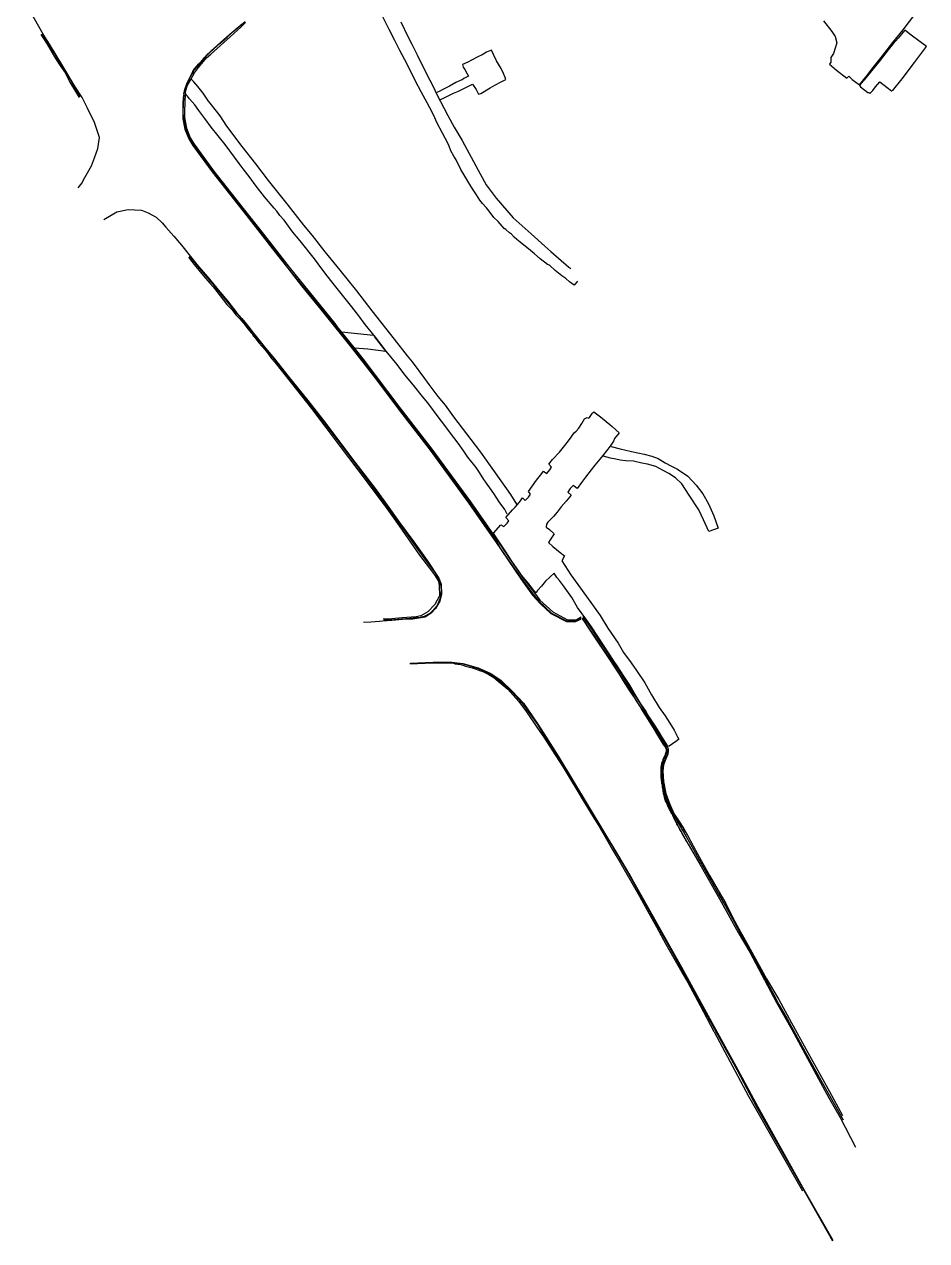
# Model space of a CAD drawing. Extents: x -183 to -41, y -93 to 123.
# Drawn here: x -142.9 to -46.3, y -92.6 to 37.6 of the extents above; entities that cross this region are included whole.
import ezdxf

# ---------------------------------------------------------------- set-up
doc = ezdxf.new("R2010")
doc.units = 0
doc.layers.get('0').update_dxf_attribs({"color": 254, "linetype": 'CONTINUOUS'})

msp = doc.modelspace()

# ---------------------------------------------------------------- linework, layer by layer
at = {"color": 254}
for points in [[(-137.1, 20.11, 2.76), (-136.65, 20.65, 2.67), (-136.51, 20.99, 2.64), (-135.67, 22.47, 2.49), (-135.35, 23.34, 2.43), (-134.98, 24.34, 2.26), (-134.81, 25.53, 2.17), (-135.35, 27.11, 2.04), (-136.1, 28.66, 1.97), (-136.68, 29.79, 1.88), (-137.42, 30.95, 1.79), (-138.74, 33.16, 1.61), (-140.17, 35.52, 1.42), (-140.84, 36.59, 1.34), (-142.85, 40.12, 1.08)], [(-57.34, 38.02, -0.33), (-56.45, 36.85, -0.27), (-56.1, 36.33, -0.21), (-55.92, 35.65, -0.11), (-56.26, 34.5, -0.08), (-56.56, 34.08, -0.02), (-56.56, 33.57, 0), (-56.69, 33.36, 0), (-55.96, 32.73, 0.06), (-54.83, 31.85, 0.03), (-54.62, 32.09, 0.07), (-54.28, 31.74, -0.01), (-53.48, 31.15, -0.03), (-52.7, 32.12, -0.06), (-52.03, 32.99, -0.12), (-51.03, 34.25, -0.2), (-49.91, 35.69, -0.25), (-48.8, 37.05, -0.31), (-48.72, 37.17, -0.31), (-46.53, 40.04, -0.36)], [(-125.75, 30.22, 1.8), (-125.68, 30.54, 1.78), (-125.5, 31.01, 1.74), (-125.15, 31.89, 1.61), (-125, 32.15, 1.63), (-124.8, 32.47, 1.67), (-124.7, 32.67, 1.67), (-124.34, 33.13, 1.57), (-124.04, 33.48, 1.51), (-123.33, 34.29, 1.35), (-123.14, 34.48, 1.31), (-123.01, 34.61, 1.3), (-121.9, 35.6, 1.12), (-121.16, 36.26, 0.98), (-120.5, 36.85, 0.85), (-119.22, 37.94, 0.62)], [(-125.66, 30.26, 1.8), (-125.43, 31.03, 1.74), (-125, 31.81, 1.63), (-124.66, 32.44, 1.67), (-124.21, 32.99, 1.59), (-123.36, 34.04, 1.39), (-122.9, 34.45, 1.3), (-121.52, 35.69, 1.09), (-120.84, 36.29, 0.96), (-120.03, 37.01, 0.8), (-119.71, 37.28, 0.74), (-119.18, 37.81, 0.65)], [(-83.65, 10.13, 0.02), (-83.83, 9.92, 0.01), (-84.01, 9.72, 0.02), (-84.51, 10.08, 0.02), (-84.92, 10.42, 0.03), (-85.32, 10.72, 0.04), (-86.05, 11.29, 0.03), (-86.65, 11.84, 0.02), (-86.86, 11.93, -0.01), (-87.66, 12.54, -0.02), (-88.27, 13.08, -0.05), (-88.69, 13.42, -0.05), (-89.78, 14.31, -0.05), (-90.16, 14.61, -0.07), (-90.45, 14.86, -0.07), (-90.74, 15.17, -0.09), (-90.95, 15.32, -0.09), (-91.33, 15.65, -0.09), (-91.52, 15.79, -0.1), (-92.14, 16.53, -0.1), (-92.61, 16.96, -0.1), (-93.1, 17.62, -0.09), (-93.39, 17.97, -0.06), (-93.81, 18.44, -0.05), (-94.11, 18.79, -0.05), (-94.45, 19.36, -0.03), (-94.89, 20.01, -0.03), (-95.19, 20.48, -0.01), (-96.14, 22.09, 0.05), (-96.64, 23.12, 0.08), (-96.91, 23.52, 0.09), (-97.2, 24.09, 0.11), (-97.4, 24.58, 0.11), (-97.55, 24.9, 0.13), (-98.12, 25.99, 0.14), (-98.7, 27.13, 0.12), (-98.93, 27.62, 0.11), (-99.26, 28.3, 0.09), (-99.73, 29.23, 0.09), (-100.4, 30.4, 0.06), (-100.99, 31.56, 0.01), (-101.88, 33.35, -0.04), (-102.67, 34.84, -0.12), (-103.21, 35.9, -0.19), (-103.8, 37.07, -0.25), (-104.65, 38.72, -0.36)], [(-102.58, 37.88, -0.26), (-101.8, 36.32, -0.17), (-101.38, 35.51, -0.13), (-100.81, 34.35, -0.07), (-99.78, 32.26, 0), (-99.13, 31.06, 0.03), (-98.73, 30.12, 0.05), (-98.31, 29.38, 0.07), (-97.54, 27.87, 0.09), (-96.84, 26.61, 0.11), (-96.01, 25.19, 0.07), (-94.28, 22.03, -0.01), (-93.42, 20.45, -0.06), (-92.36, 19.01, -0.1), (-90.55, 16.91, -0.11), (-88.6, 15.19, -0.07), (-87.15, 13.9, -0.07), (-86.51, 13.32, -0.03), (-84.59, 11.62, 0), (-84.37, 11.49, 0.01)], [(-141.08, 36.55, 1.42), (-140.86, 36.23, 1.55), (-140.41, 35.51, 1.6), (-139.61, 34.15, 1.69), (-139.12, 33.37, 1.75), (-138.45, 32.39, 1.86), (-137.97, 31.44, 1.92), (-137, 29.8, 2.03)], [(-136.85, 29.9, 2.04), (-137.65, 31.26, 1.95), (-138.34, 32.44, 1.83), (-139.44, 34.22, 1.68), (-139.64, 34.54, 1.66), (-140.25, 35.53, 1.6), (-140.68, 36.24, 1.54), (-140.84, 36.51, 1.46), (-140.91, 36.62, 1.42)], [(-125.78, 30.18, 1.79), (-125.67, 30.65, 1.74), (-125.45, 31.25, 1.69), (-125.29, 31.64, 1.64), (-125.14, 31.94, 1.6), (-124.91, 32.39, 1.55), (-124.77, 32.67, 1.51), (-124.58, 32.92, 1.44), (-124.17, 33.41, 1.37), (-123.73, 33.89, 1.28), (-123.62, 34.05, 1.25), (-123.26, 34.42, 1.16), (-123.05, 34.63, 1.14), (-122.86, 34.8, 1.12), (-122.19, 35.41, 0.98), (-120.88, 36.57, 0.74), (-119.54, 37.69, 0.51)], [(-49.96, 30.52, 0.03), (-48.92, 31.81, 0.02), (-47.59, 33.53, -0.1), (-46.3, 35.27, -0.27), (-47.94, 36.47, -0.27), (-48.64, 37.01, -0.29), (-49.35, 36.16, -0.27), (-49.9, 35.5, -0.2), (-50.26, 35.09, -0.16), (-50.67, 34.57, -0.14), (-51.39, 33.64, -0.09), (-52.02, 32.85, -0.05), (-52.79, 31.91, -0.02), (-53.47, 31.1, 0.01), (-53.46, 31.03, 0.02), (-53.38, 30.94, 0.03), (-52.59, 30.32, 0.06), (-52.5, 30.32, 0.04), (-52.38, 30.22, 0.04), (-52.06, 30.54, 0.03), (-51.77, 30.94, 0.02), (-51.3, 31.48, 0.01), (-50.97, 31.22, 0.03), (-50.39, 30.76, 0.02), (-50.02, 30.48, 0.03)], [(-98.31, 29.6, 0.07), (-97.92, 29.77, 0.05), (-96.94, 30.25, -0.03), (-96.39, 30.49, -0.08), (-95.52, 30.91, -0.15), (-94.89, 31.22, -0.19), (-94.52, 30.66, -0.21), (-94.24, 30.15, -0.21), (-93.99, 30.24, -0.2), (-93, 30.82, -0.21), (-92.74, 30.96, -0.21), (-91.98, 31.39, -0.22), (-91.33, 31.74, -0.23), (-91.41, 31.95, -0.23), (-91.59, 32.37, -0.21), (-91.84, 32.9, -0.23), (-92.12, 33.37, -0.24), (-92.32, 33.73, -0.23), (-92.66, 34.39, -0.24), (-92.87, 34.85, -0.29), (-93.38, 34.65, -0.26), (-93.85, 34.36, -0.22), (-94.34, 34.16, -0.2), (-94.99, 33.78, -0.19), (-95.38, 33.57, -0.22), (-95.96, 33.33, -0.21), (-95.9, 33.06, -0.18), (-95.71, 32.78, -0.19), (-95.48, 32.34, -0.2), (-95.34, 32.08, -0.19), (-95.81, 31.82, -0.16), (-96, 31.7, -0.14), (-96.23, 31.61, -0.13), (-96.69, 31.39, -0.1), (-97.34, 31.02, -0.05), (-98.13, 30.62, -0.01), (-98.45, 30.45, 0.01), (-98.65, 30.35, 0.03), (-98.72, 30.33, 0.04)], [(-90.15, -13.75, 4.21), (-90.81, -12.7, 4.2), (-92.45, -10.38, 4.08), (-94.12, -8.04, 4.04), (-96.88, -4.39, 3.91), (-97.8, -3.15, 3.86), (-98.57, -2.2, 3.82), (-99.52, -0.91, 3.78), (-99.99, -0.28, 3.73), (-101.33, 1.51, 3.67), (-101.86, 2.13, 3.61), (-103.26, 3.92, 3.5), (-105.63, 6.97, 3.39), (-107.26, 9.09, 3.29), (-109.07, 11.32, 3.18), (-110.67, 13.29, 3.09), (-112.03, 15.03, 3), (-112.96, 16.13, 2.95), (-114.74, 18.4, 2.83), (-116.74, 20.92, 2.7), (-118.07, 22.71, 2.54), (-119.54, 24.55, 2.35), (-121.19, 26.74, 2.12), (-121.91, 27.85, 2.01), (-122.96, 29.2, 1.87), (-123.13, 29.4, 1.85), (-123.71, 30.25, 1.77), (-124.3, 30.96, 1.69), (-124.73, 31.49, 1.66), (-124.9, 31.66, 1.65), (-124.99, 31.73, 1.64)], [(-125.83, 30.11, 1.81), (-125.91, 29.21, 1.92), (-125.91, 28.1, 2.05), (-125.9, 27.52, 2.11), (-125.67, 26.39, 2.13), (-125.25, 25.36, 2.15), (-124.82, 24.67, 2.18), (-122.75, 21.84, 2.32), (-119.05, 17.12, 2.57), (-117.41, 15.04, 2.68), (-116.28, 13.58, 2.74), (-114.67, 11.52, 2.83), (-113.18, 9.63, 2.93), (-110.8, 6.7, 3.09), (-107.77, 2.93, 3.31), (-105.39, -0.13, 3.41), (-102.81, -3.55, 3.59), (-99.44, -7.94, 3.77), (-95.33, -13.59, 3.98), (-93.11, -16.78, 4.12), (-92.45, -17.74, 4.16), (-89.73, -21.73, 4.28), (-88.47, -23.47, 4.36), (-87.63, -24.4, 4.41), (-86.5, -25.42, 4.45), (-84.83, -26.27, 4.48), (-83.97, -26.3, 4.47), (-83.3, -26.04, 4.49)], [(-125.83, 30.11, 1.81), (-125.91, 29.21, 1.92), (-125.91, 28.1, 2.05), (-125.9, 27.52, 2.11), (-125.67, 26.39, 2.13), (-125.25, 25.36, 2.15), (-124.82, 24.67, 2.18), (-122.75, 21.84, 2.32), (-119.05, 17.12, 2.57), (-117.41, 15.04, 2.68), (-116.28, 13.58, 2.74), (-114.67, 11.52, 2.83), (-113.18, 9.63, 2.93), (-110.8, 6.7, 3.09), (-107.77, 2.93, 3.31), (-105.39, -0.13, 3.41), (-102.81, -3.55, 3.59), (-99.44, -7.94, 3.77), (-95.33, -13.59, 3.98), (-93.11, -16.78, 4.12), (-92.45, -17.74, 4.16), (-89.73, -21.73, 4.28), (-88.47, -23.47, 4.36), (-87.63, -24.4, 4.41), (-86.5, -25.42, 4.45), (-84.84, -26.29, 4.46), (-83.94, -26.33, 4.45), (-83.3, -26.04, 4.49)], [(-125.78, 30.1, 1.82), (-125.86, 29.22, 2.08), (-125.88, 28.12, 2.19), (-125.83, 27.49, 2.23), (-125.6, 26.39, 2.3), (-125.2, 25.38, 2.34), (-124.79, 24.7, 2.38), (-122.71, 21.86, 2.51), (-119.01, 17.15, 2.76), (-117.38, 15.06, 2.88), (-116.24, 13.63, 2.93), (-114.64, 11.54, 3.02), (-109.74, 5.54, 3.3), (-109.47, 5.15, 3.17), (-107.54, 2.75, 3.36), (-106.64, 1.67, 3.48), (-102.75, -3.44, 3.76), (-99.35, -7.93, 3.97), (-95.24, -13.56, 4.18), (-92.51, -17.37, 4.23), (-91.89, -18.5, 4.21), (-89.72, -21.63, 4.3), (-88.42, -23.37, 4.34), (-87.81, -24.13, 4.48), (-86.43, -25.39, 4.58), (-84.82, -26.22, 4.6), (-83.89, -26.25, 4.61), (-83.28, -25.97, 4.62)], [(-125.65, 30.15, 1.83), (-125.69, 29.35, 2.09), (-125.72, 28.24, 2.17), (-125.73, 27.64, 2.22), (-125.49, 26.51, 2.28), (-125.1, 25.48, 2.36), (-124.67, 24.79, 2.39), (-122.6, 21.96, 2.53), (-118.89, 17.25, 2.78), (-117.26, 15.16, 2.89), (-116.12, 13.72, 2.94), (-114.52, 11.64, 3.04), (-109.63, 5.62, 3.33), (-109.43, 5.29, 3.26), (-107.45, 2.85, 3.31), (-106.62, 1.82, 3.44), (-102.67, -3.41, 3.78), (-99.23, -7.84, 3.98), (-95.12, -13.47, 4.19), (-92.4, -17.36, 4.3), (-91.62, -18.56, 4.25), (-89.63, -21.46, 4.31), (-88.27, -23.21, 4.39), (-87.68, -24.01, 4.5), (-86.31, -25.27, 4.6), (-84.73, -26.12, 4.61), (-83.79, -26.1, 4.62), (-83.26, -25.78, 4.6)], [(-91.17, -14.8, 4.26), (-91.44, -14.3, 4.23), (-92.03, -13.48, 4.22), (-92.61, -12.6, 4.19), (-93.04, -12, 4.17), (-93.31, -11.59, 4.16), (-93.48, -11.39, 4.15), (-93.7, -11.1, 4.14), (-94.15, -10.36, 4.12), (-94.49, -9.8, 4.1), (-95.38, -8.71, 4.05), (-95.81, -8.07, 4.03), (-96.42, -7.21, 4.01), (-97.36, -5.99, 3.89), (-98.07, -5.04, 3.85), (-98.34, -4.68, 3.91), (-99.67, -2.87, 3.84), (-100.23, -2.2, 3.81), (-101.22, -1, 3.78), (-102.14, 0.1, 3.67), (-102.97, 1.23, 3.58), (-104.13, 2.64, 3.49), (-105.29, 4.13, 3.44), (-106.38, 5.51, 3.4), (-107.07, 6.42, 3.38), (-107.82, 7.38, 3.35), (-109.68, 9.72, 3.26), (-110.69, 11.04, 3.17), (-111.4, 11.98, 3.12), (-111.82, 12.52, 3.09), (-113.33, 14.47, 3), (-114.13, 15.37, 2.96), (-114.57, 16.04, 2.93), (-115.06, 16.67, 2.9), (-115.53, 17.18, 2.83), (-115.85, 17.62, 2.84), (-116.11, 17.96, 2.78), (-117.16, 19.18, 2.74), (-118.14, 20.45, 2.65), (-118.7, 21.19, 2.63), (-119.42, 22.16, 2.53), (-119.86, 22.72, 2.48), (-121.38, 24.76, 2.27), (-122.86, 26.62, 2.08), (-123.54, 27.56, 1.97), (-124.18, 28.42, 1.88), (-124.62, 29, 1.84), (-125.17, 29.65, 1.8), (-125.38, 29.94, 1.8), (-125.53, 30.09, 1.79), (-125.61, 30.25, 1.79)], [(-134.36, 16.74, 2.91), (-132.97, 17.55, 2.76), (-131.75, 17.8, 2.64), (-130.32, 17.75, 2.53), (-129.59, 17.44, 2.53), (-128.73, 17, 2.53), (-128.12, 16.38, 2.56), (-127.71, 15.92, 2.58), (-126.86, 14.96, 2.6), (-126.04, 13.98, 2.63), (-125.21, 12.94, 2.74), (-124.38, 11.92, 2.73), (-123.7, 11.13, 2.81), (-123.21, 10.56, 2.8), (-121.93, 9.01, 2.85), (-121.13, 8.03, 2.9), (-120.14, 6.79, 2.95), (-119.57, 6.14, 2.97), (-118.78, 5.16, 3.02), (-118.37, 4.62, 3.03), (-118.03, 4.23, 3.04), (-117.06, 2.97, 3.1), (-116.07, 1.81, 3.16), (-114.64, 0.01, 3.26), (-112.53, -2.63, 3.36), (-110.83, -4.77, 3.47), (-107.48, -9.24, 3.66), (-105.19, -12.2, 3.77), (-104.03, -13.83, 3.85), (-102.69, -15.71, 3.9), (-101.19, -17.77, 3.99), (-99.75, -19.77, 4.04), (-98.49, -21.65, 4.15), (-98.26, -22.28, 4.2), (-98.2, -23.35, 4.33), (-98.4, -24.13, 4.42), (-98.84, -24.91, 4.53), (-99.33, -25.4, 4.68), (-99.97, -25.82, 4.87), (-101.27, -26.04, 5.04), (-102.38, -26.09, 5.17), (-103.54, -26.19, 5.32), (-104.52, -26.27, 5.41), (-104.85, -26.28, 5.44), (-105.76, -26.36, 5.52), (-106.55, -26.4, 5.58)], [(-125.3, 12.72, 2.91), (-124.92, 12.23, 2.93), (-124.67, 11.93, 2.94), (-123.67, 10.71, 2.98), (-123, 9.93, 3.03), (-122.66, 9.52, 3.03), (-122.24, 9.03, 3.03), (-121.17, 7.65, 3.09), (-120.65, 7.11, 3.12), (-120.54, 6.97, 3.11), (-120.18, 6.48, 3.03), (-119.82, 6.13, 2.97), (-119.59, 5.86, 2.98), (-119.24, 5.43, 3), (-118.93, 5.05, 3.02), (-118.59, 4.59, 3.03), (-118.49, 4.5, 3.04), (-118.34, 4.26, 3.14), (-118.16, 4.06, 3.22), (-117.77, 3.53, 3.27), (-117.13, 2.81, 3.3), (-116.74, 2.31, 3.34), (-116.41, 1.87, 3.36), (-116.06, 1.46, 3.38), (-114.28, -0.79, 3.48), (-112.13, -3.5, 3.6), (-109.04, -7.56, 3.81), (-106.29, -11.22, 3.97), (-104.08, -14.19, 4.06), (-102.75, -16.04, 4.12), (-100.56, -19.18, 4.22), (-99.5, -20.59, 4.27), (-98.96, -21.31, 4.3), (-98.55, -21.97, 4.35), (-98.45, -22.45, 4.38), (-98.44, -23.56, 4.53), (-98.91, -24.46, 4.61), (-99.67, -25.24, 4.81), (-100.41, -25.7, 5), (-100.91, -25.78, 5.08), (-102.43, -25.89, 5.31), (-103.52, -25.99, 5.45), (-104.46, -26.04, 5.44)], [(-125.19, 12.82, 2.9), (-124.31, 11.74, 2.94), (-122.7, 9.8, 3.01), (-120.9, 7.62, 3.11), (-120.34, 6.9, 3.13), (-120.12, 6.69, 3.07), (-119.86, 6.39, 3), (-119.25, 5.68, 2.99), (-118.39, 4.58, 3.05), (-118.19, 4.28, 3.17), (-118.01, 4.06, 3.24), (-116.85, 2.64, 3.31), (-115.55, 1.05, 3.39), (-113.62, -1.4, 3.49), (-111.83, -3.62, 3.58), (-110.07, -5.94, 3.7), (-108.71, -7.73, 3.8), (-106.96, -10.04, 3.9), (-105.61, -11.87, 3.97), (-103.15, -15.24, 4.1), (-100.03, -19.6, 4.23), (-98.86, -21.15, 4.28), (-98.42, -21.96, 4.33), (-98.3, -22.54, 4.38), (-98.25, -23.05, 4.45), (-98.37, -23.81, 4.53), (-98.69, -24.57, 4.64), (-99.11, -25.09, 4.75), (-99.47, -25.43, 4.83), (-100.07, -25.77, 4.96), (-100.48, -25.85, 5.02), (-101.6, -25.98, 5.2), (-103.33, -26.11, 5.43), (-104.12, -26.16, 5.53), (-104.4, -26.16, 5.56)], [(-105.43, 4.21, 3.43), (-104.18, 2.61, 3.47), (-106.09, 2.85, 3.39), (-107.51, 2.98, 3.31), (-108.91, 4.72, 3.24), (-105.5, 4.35, 3.45)], [(-92.64, -16.84, 4.3), (-91.85, -15.93, 4.27), (-91.55, -16.13, 4.28), (-91.19, -15.75, 4.27), (-91.01, -15.53, 4.27), (-91.33, -15.15, 4.28), (-90.61, -14.35, 4.24), (-90.34, -14.04, 4.22), (-90.07, -13.77, 4.2), (-89.75, -13.37, 4.19), (-89.56, -13.06, 4.2), (-89.27, -13.35, 4.2), (-88.92, -12.98, 4.17), (-88.68, -12.65, 4.18), (-88.92, -12.36, 4.17), (-88.05, -11.15, 4.16), (-87.46, -10.45, 4.13), (-87.29, -10.21, 4.12), (-86.95, -10.46, 4.13), (-86.63, -10.05, 4.12), (-86.43, -9.79, 4.13), (-86.73, -9.44, 4.11), (-86.34, -8.94, 4.11), (-85.59, -8.15, 4.12), (-85.02, -7.47, 4.13), (-84.62, -6.96, 4.17), (-84.32, -6.57, 4.17), (-84.18, -6.34, 4.17), (-84.01, -6.1, 4.17), (-83.81, -5.92, 4.18), (-83.51, -5.58, 4.22), (-83.2, -5.11, 4.21), (-82.9, -4.59, 4.19), (-82.64, -4.47, 4.22), (-82.45, -4.52, 4.23), (-82.37, -4.44, 4.25), (-82.08, -4.04, 4.27), (-81.91, -3.85, 4.31), (-81.2, -4.39, 4.29), (-80.21, -5.2, 4.29), (-79.96, -5.41, 4.29), (-79.19, -6.11, 4.26), (-79.7, -6.69, 4.28), (-79.81, -7, 4.29), (-79.95, -7.2, 4.25), (-80.18, -7.53, 4.24), (-80.95, -8.54, 4.24), (-81.28, -8.9, 4.21), (-81.8, -9.55, 4.18), (-82.21, -10.04, 4.18), (-82.8, -10.83, 4.19), (-83.22, -11.4, 4.2), (-83.69, -12.04, 4.26), (-84.14, -11.73, 4.21), (-84.43, -12.05, 4.2), (-84.69, -12.46, 4.19), (-84.33, -12.77, 4.21), (-84.86, -13.42, 4.21), (-85.39, -14.03, 4.21), (-85.83, -14.59, 4.24), (-86.22, -15.07, 4.29), (-86.83, -15.66, 4.27), (-86.97, -15.89, 4.28), (-87.01, -16.18, 4.29), (-86.64, -16.45, 4.31), (-86.16, -16.9, 4.33), (-86.6, -17.55, 4.35), (-86.75, -17.82, 4.36), (-86.3, -18.27, 4.37), (-85.5, -18.91, 4.39), (-85.05, -19.26, 4.42), (-85.35, -19.79, 4.42), (-84.36, -21.29, 4.49), (-82.69, -23.6, 4.57), (-81.22, -25.65, 4.66), (-80.41, -27, 4.67), (-79.31, -28.6, 4.71), (-78.72, -29.61, 4.73), (-77.93, -30.73, 4.75), (-77.36, -31.54, 4.77), (-76.47, -32.86, 4.81), (-75.74, -34.15, 4.83), (-74.91, -35.48, 4.86), (-74.27, -36.38, 4.87), (-73.79, -37.19, 4.9), (-73.31, -37.93, 4.92), (-72.96, -38.62, 4.93), (-72.8, -38.87, 4.94), (-73.02, -39.07, 4.94), (-73.51, -39.38, 4.94), (-73.86, -39.63, 4.94), (-73.99, -39.68, 4.96), (-74.11, -39.45, 4.94), (-74.56, -38.73, 4.92), (-74.81, -38.31, 4.91), (-75.29, -37.58, 4.89), (-75.84, -36.71, 4.88), (-76.13, -36.27, 4.87), (-76.31, -35.91, 4.87), (-76.87, -35.1, 4.85), (-77.27, -34.47, 4.84), (-77.6, -33.93, 4.82), (-78.05, -33.11, 4.79), (-78.71, -32.16, 4.77), (-79.42, -31.04, 4.74), (-79.81, -30.46, 4.73), (-80.88, -28.83, 4.71), (-82.16, -26.88, 4.65), (-82.77, -26.01, 4.62), (-83.15, -25.46, 4.61), (-83.66, -24.79, 4.59), (-84.28, -23.72, 4.55), (-85.17, -22.46, 4.52), (-85.6, -21.9, 4.49), (-85.87, -21.59, 4.48), (-86.16, -21.13, 4.46), (-87.1, -21.96, 4.49), (-87.52, -22.5, 4.51), (-87.93, -22.99, 4.51), (-88.08, -23.21, 4.52), (-88.32, -22.97, 4.5), (-88.88, -22.25, 4.39), (-89.64, -21.33, 4.28), (-89.85, -21, 4.29), (-90.67, -19.82, 4.24), (-91.33, -18.84, 4.22), (-91.61, -18.4, 4.25), (-92.62, -16.91, 4.31)], [(-80.04, -7.55, 4.24), (-79.08, -7.81, 4.24), (-77.89, -8.08, 4.23), (-76.52, -8.39, 4.23), (-75.7, -8.58, 4.24), (-75.01, -8.86, 4.26), (-74.27, -9.3, 4.24), (-73.68, -9.63, 4.24), (-72.97, -9.99, 4.27), (-71.87, -10.72, 4.3), (-70.97, -11.71, 4.27), (-70.26, -12.62, 4.25), (-69.65, -13.7, 4.24), (-69.07, -14.98, 4.24), (-68.61, -16.31, 4.31), (-69.6, -16.65, 4.3), (-70.18, -15.4, 4.29), (-70.69, -14.33, 4.29), (-71.7, -12.77, 4.31), (-72.49, -11.55, 4.29), (-73.16, -10.93, 4.3), (-73.89, -10.45, 4.31), (-74.48, -10.12, 4.3), (-75.28, -9.71, 4.29), (-76.18, -9.46, 4.27), (-76.79, -9.34, 4.26), (-77.65, -9.13, 4.25), (-78.49, -9.09, 4.25), (-79.09, -9.01, 4.24), (-79.56, -8.91, 4.25), (-80.13, -8.81, 4.23), (-80.51, -8.71, 4.22), (-80.92, -8.61, 4.22)], [(-74.2, -39.84, 4.82), (-74.28, -39.71, 4.8), (-74.33, -39.62, 4.79), (-74.44, -39.45, 4.78), (-74.56, -39.27, 4.76), (-74.77, -38.91, 4.76), (-75.16, -38.28, 4.75), (-75.42, -37.85, 4.74), (-75.72, -37.38, 4.74), (-76.32, -36.41, 4.73), (-76.78, -35.71, 4.69), (-76.97, -35.38, 4.7), (-77.56, -34.44, 4.68), (-77.99, -33.81, 4.65), (-78.72, -32.63, 4.64), (-79.16, -31.94, 4.62), (-80.71, -29.6, 4.53), (-81.52, -28.41, 4.41), (-82.31, -27.22, 4.36), (-82.59, -26.79, 4.43), (-82.84, -26.41, 4.45), (-83.17, -25.94, 4.45)], [(-74.13, -39.92, 4.97), (-74.2, -39.75, 4.96), (-74.88, -38.68, 4.94), (-75.3, -37.99, 4.93), (-76.08, -36.75, 4.91), (-76.64, -35.84, 4.88), (-77.4, -34.66, 4.86), (-77.78, -34.04, 4.84), (-78.49, -32.92, 4.82), (-79.35, -31.6, 4.78), (-80, -30.62, 4.75), (-80.82, -29.4, 4.72), (-81.5, -28.36, 4.69), (-82.37, -27.06, 4.62), (-82.84, -26.35, 4.63), (-83.09, -25.98, 4.62)], [(-74.02, -39.73, 4.96), (-74.81, -38.49, 4.94), (-75.44, -37.49, 4.93), (-76.3, -36.1, 4.91), (-76.82, -35.26, 4.87), (-79.04, -31.79, 4.79), (-79.73, -30.72, 4.77), (-81.02, -28.75, 4.71), (-82.2, -26.99, 4.65), (-82.86, -26.02, 4.63), (-83.05, -25.74, 4.61)], [(-101.59, -30.79, 5.53), (-100.77, -30.78, 5.48), (-99.12, -30.73, 5.28), (-97.13, -30.7, 5.05), (-96.01, -30.8, 4.91), (-94.28, -31.33, 4.72), (-93.03, -31.9, 4.66), (-91.94, -32.69, 4.64), (-90.65, -33.84, 4.68), (-89.58, -35.02, 4.74), (-87.95, -37.32, 4.86), (-87.07, -38.73, 4.91), (-85.7, -40.88, 4.97), (-79.28, -51.46, 5.23), (-77.87, -53.87, 5.27), (-72.6, -63.36, 5.54), (-70.48, -67.23, 5.66), (-66.62, -74.25, 5.8), (-64.46, -78.3, 5.85), (-59.6, -86.91, 6.13), (-56.38, -92.57, 6.22)], [(-101.54, -30.75, 5.44), (-100.75, -30.72, 5.36), (-99.12, -30.64, 5.13), (-97.12, -30.65, 4.88), (-95.94, -30.78, 4.71), (-94.28, -31.25, 4.53), (-93.02, -31.84, 4.45), (-91.88, -32.58, 4.43), (-90.61, -33.77, 4.47), (-89.43, -35.02, 4.53), (-87.89, -37.29, 4.65), (-87.01, -38.68, 4.69), (-85.65, -40.8, 4.76), (-79.26, -51.4, 5.03), (-77.83, -53.82, 5.06), (-72.53, -63.3, 5.34), (-70.68, -66.67, 5.47), (-66.52, -74.29, 5.55), (-64.38, -78.24, 5.68), (-59.57, -86.85, 5.91), (-56.33, -92.52, 6.03)], [(-97.03, -30.73, 5.09), (-96.75, -30.81, 5.02), (-96.47, -30.86, 4.99), (-96.16, -30.9, 4.94), (-96.08, -30.93, 4.93), (-95.94, -30.97, 4.92), (-95.65, -31.06, 4.88), (-94.92, -31.24, 4.79), (-94.49, -31.38, 4.74), (-94.15, -31.53, 4.71), (-93.8, -31.66, 4.68), (-93.16, -31.95, 4.66), (-92.6, -32.29, 4.66), (-92.14, -32.67, 4.68), (-91.75, -33.01, 4.7), (-91.11, -33.54, 4.71), (-90.54, -34.18, 4.73), (-89.92, -34.85, 4.76), (-89.12, -35.95, 4.8), (-87.94, -37.71, 4.86), (-87.27, -38.66, 4.88), (-86.37, -40.08, 4.94), (-85.2, -41.9, 4.98), (-84.65, -42.79, 5.01), (-83.52, -44.66, 5.07), (-83.16, -45.29, 5.09), (-81.86, -47.38, 5.15), (-81.38, -48.18, 5.17), (-80.42, -49.85, 5.22), (-79.96, -50.65, 5.24), (-79.08, -52.1, 5.27), (-78.52, -53.08, 5.29), (-77.01, -55.68, 5.36), (-76.19, -57.2, 5.41), (-75.19, -58.98, 5.43), (-74.22, -60.83, 5.51), (-72.49, -63.84, 5.57), (-71.86, -64.95, 5.6), (-70.52, -67.41, 5.64), (-69.08, -70.19, 5.71), (-69.02, -70.21, 5.71), (-65.35, -77.1, 5.82), (-59.59, -87.22, 6.13)], [(-71.81, -50.12, 5.06), (-71.88, -49.98, 5.06), (-71.97, -49.84, 5.06), (-72.06, -49.68, 5.05), (-72.15, -49.52, 5.05), (-72.26, -49.35, 5.05), (-72.36, -49.17, 5.04), (-72.47, -48.98, 5.04), (-72.58, -48.78, 5.04), (-72.7, -48.57, 5.03), (-72.83, -48.34, 5.03), (-72.94, -48.14, 5.02), (-73.02, -47.98, 5.02), (-73.08, -47.86, 5.02), (-73.13, -47.76, 5.02), (-73.17, -47.68, 5.02), (-73.21, -47.59, 5.02), (-73.26, -47.5, 5.02), (-73.31, -47.39, 5.02), (-73.38, -47.24, 5.01), (-73.47, -47.05, 5.01), (-73.57, -46.85, 5.01), (-73.66, -46.68, 5), (-73.74, -46.53, 4.99), (-73.81, -46.4, 4.99), (-73.88, -46.27, 4.98), (-73.95, -46.14, 4.98), (-74.01, -46.01, 4.97), (-74.08, -45.85, 4.97), (-74.15, -45.68, 4.96), (-74.23, -45.47, 4.96), (-74.3, -45.26, 4.95), (-74.35, -45.09, 4.95), (-74.39, -44.95, 4.96), (-74.42, -44.82, 4.96), (-74.44, -44.71, 4.96), (-74.46, -44.6, 4.96), (-74.48, -44.48, 4.96), (-74.49, -44.35, 4.96), (-74.52, -44.21, 4.96), (-74.55, -44.03, 4.96), (-74.58, -43.85, 4.95), (-74.6, -43.71, 4.94), (-74.62, -43.6, 4.94), (-74.64, -43.5, 4.93), (-74.65, -43.41, 4.92), (-74.66, -43.33, 4.91), (-74.67, -43.24, 4.9), (-74.68, -43.14, 4.9), (-74.69, -43.02, 4.89), (-74.7, -42.88, 4.88), (-74.71, -42.73, 4.87), (-74.71, -42.6, 4.87), (-74.72, -42.49, 4.86), (-74.72, -42.4, 4.86), (-74.72, -42.32, 4.86), (-74.72, -42.24, 4.86), (-74.72, -42.15, 4.86), (-74.71, -42.06, 4.86), (-74.7, -41.96, 4.86), (-74.69, -41.84, 4.86), (-74.68, -41.72, 4.86), (-74.66, -41.63, 4.86), (-74.65, -41.55, 4.86), (-74.64, -41.49, 4.86), (-74.62, -41.43, 4.86), (-74.61, -41.38, 4.86), (-74.59, -41.33, 4.86), (-74.56, -41.28, 4.86), (-74.54, -41.21, 4.86), (-74.51, -41.12, 4.86), (-74.48, -41.04, 4.86), (-74.46, -40.97, 4.86), (-74.44, -40.92, 4.86), (-74.42, -40.88, 4.86), (-74.4, -40.84, 4.86), (-74.38, -40.8, 4.86), (-74.36, -40.76, 4.87), (-74.34, -40.72, 4.87), (-74.31, -40.66, 4.87), (-74.29, -40.59, 4.87), (-74.26, -40.52, 4.87), (-74.24, -40.45, 4.87), (-74.21, -40.4, 4.87), (-74.2, -40.35, 4.87), (-74.18, -40.3, 4.87), (-74.17, -40.25, 4.87), (-74.15, -40.21, 4.87), (-74.14, -40.17, 4.87), (-74.13, -40.12, 4.87), (-74.13, -40.07, 4.86), (-74.12, -40.03, 4.86), (-74.12, -39.99, 4.86), (-74.12, -39.96, 4.85), (-74.13, -39.94, 4.85), (-74.14, -39.93, 4.85), (-74.15, -39.92, 4.84), (-74.16, -39.91, 4.84), (-74.17, -39.91, 4.83), (-74.18, -39.9, 4.83), (-74.18, -39.89, 4.83)], [(-74.18, -39.89, 4.83), (-74.13, -40.07, 4.86), (-74.29, -40.59, 4.87), (-74.51, -41.12, 4.86), (-74.69, -41.84, 4.86), (-74.7, -42.88, 4.88), (-74.55, -44.03, 4.96), (-74.23, -45.47, 4.96), (-73.47, -47.05, 5.01), (-72.83, -48.34, 5.03), (-71.81, -50.12, 5.06), (-70.57, -52.27, 5.12), (-68.48, -55.96, 5.23), (-66.46, -59.58, 5.31), (-65.21, -61.7, 5.32), (-62.38, -67.09, 5.5), (-60.72, -69.98, 5.56), (-57.88, -75.26, 5.76), (-56.77, -77.29, 5.77), (-55.56, -79.39, 5.85), (-53.92, -82.56, 5.9)], [(-72.31, -48.79, 5.25), (-72.36, -48.7, 5.25), (-72.42, -48.6, 5.24), (-72.48, -48.5, 5.24), (-72.54, -48.39, 5.24), (-72.61, -48.28, 5.24), (-72.68, -48.16, 5.23), (-72.75, -48.03, 5.23), (-72.83, -47.9, 5.22), (-72.91, -47.76, 5.22), (-72.99, -47.62, 5.22), (-73.07, -47.5, 5.21), (-73.12, -47.42, 5.21), (-73.16, -47.36, 5.21), (-73.19, -47.33, 5.21), (-73.21, -47.3, 5.2), (-73.24, -47.26, 5.2), (-73.27, -47.21, 5.2), (-73.31, -47.13, 5.2), (-73.37, -47.02, 5.19), (-73.45, -46.85, 5.19), (-73.55, -46.66, 5.18), (-73.64, -46.49, 5.18), (-73.73, -46.32, 5.17), (-73.81, -46.15, 5.17), (-73.89, -45.98, 5.16), (-73.97, -45.82, 5.16), (-74.05, -45.64, 5.15), (-74.13, -45.46, 5.15), (-74.21, -45.26, 5.14), (-74.29, -45.04, 5.13), (-74.36, -44.84, 5.12), (-74.41, -44.69, 5.12), (-74.45, -44.56, 5.11), (-74.47, -44.46, 5.11), (-74.49, -44.38, 5.11), (-74.49, -44.3, 5.1), (-74.5, -44.22, 5.1), (-74.51, -44.12, 5.1), (-74.52, -44.01, 5.09), (-74.54, -43.86, 5.09), (-74.57, -43.72, 5.08), (-74.58, -43.59, 5.08), (-74.6, -43.48, 5.07), (-74.61, -43.39, 5.07), (-74.62, -43.31, 5.07), (-74.62, -43.23, 5.07), (-74.63, -43.16, 5.06), (-74.63, -43.08, 5.06), (-74.64, -42.99, 5.06), (-74.65, -42.89, 5.05), (-74.65, -42.8, 5.05), (-74.65, -42.73, 5.05), (-74.66, -42.68, 5.04), (-74.66, -42.65, 5.04), (-74.65, -42.63, 5.04), (-74.65, -42.6, 5.04), (-74.65, -42.58, 5.03), (-74.64, -42.54, 5.03), (-74.64, -42.49, 5.03), (-74.64, -42.42, 5.03), (-74.64, -42.34, 5.02), (-74.64, -42.27, 5.02), (-74.64, -42.21, 5.02), (-74.64, -42.16, 5.02), (-74.64, -42.1, 5.02), (-74.64, -42.05, 5.02), (-74.64, -41.99, 5.02), (-74.64, -41.92, 5.02), (-74.63, -41.85, 5.02), (-74.62, -41.76, 5.02), (-74.61, -41.67, 5.01), (-74.59, -41.59, 5.01), (-74.58, -41.53, 5.01), (-74.57, -41.47, 5.01), (-74.55, -41.42, 5.01), (-74.54, -41.37, 5.01), (-74.52, -41.32, 5), (-74.51, -41.27, 5), (-74.49, -41.21, 5), (-74.47, -41.14, 5), (-74.45, -41.08, 5), (-74.43, -41.03, 5), (-74.42, -40.99, 5), (-74.4, -40.97, 5), (-74.39, -40.94, 5), (-74.38, -40.92, 5), (-74.37, -40.9, 5), (-74.36, -40.87, 5), (-74.34, -40.84, 5), (-74.32, -40.79, 5), (-74.3, -40.74, 4.99), (-74.29, -40.7, 4.99), (-74.27, -40.67, 4.99), (-74.26, -40.64, 4.99), (-74.25, -40.61, 4.99), (-74.24, -40.58, 4.99), (-74.23, -40.55, 4.99), (-74.21, -40.52, 4.99), (-74.2, -40.48, 4.99), (-74.18, -40.44, 4.99), (-74.17, -40.39, 4.99), (-74.15, -40.35, 4.99), (-74.14, -40.32, 4.98), (-74.13, -40.29, 4.98), (-74.12, -40.26, 4.98), (-74.11, -40.24, 4.98), (-74.1, -40.21, 4.98), (-74.09, -40.18, 4.98), (-74.09, -40.15, 4.98), (-74.08, -40.12, 4.97), (-74.08, -40.09, 4.97), (-74.08, -40.06, 4.97), (-74.08, -40.03, 4.97), (-74.09, -40.01, 4.97), (-74.09, -40, 4.97), (-74.1, -39.98, 4.97), (-74.1, -39.97, 4.97), (-74.11, -39.96, 4.97), (-74.11, -39.95, 4.97), (-74.12, -39.94, 4.97)], [(-74.12, -39.94, 4.97), (-74.08, -40.12, 4.97), (-74.18, -40.44, 4.99), (-74.32, -40.79, 5), (-74.47, -41.14, 5), (-74.62, -41.76, 5.02), (-74.64, -42.42, 5.03), (-74.65, -42.89, 5.05), (-74.54, -43.86, 5.09), (-74.29, -45.04, 5.13), (-73.45, -46.85, 5.19), (-72.99, -47.62, 5.22), (-72.31, -48.79, 5.25), (-71.41, -50.38, 5.29), (-70.63, -51.79, 5.32), (-68.59, -55.41, 5.41), (-67.84, -56.76, 5.43), (-66.9, -58.44, 5.47), (-65.93, -60.25, 5.52), (-63.34, -65.02, 5.64), (-62.66, -66.27, 5.67), (-62.1, -67.3, 5.7), (-61.24, -68.82, 5.73), (-60.32, -70.47, 5.77), (-59.65, -71.71, 5.77), (-58.69, -73.46, 5.84), (-57.45, -75.71, 5.9), (-55.24, -79.63, 6.01)], [(-71.9, -49.16, 5.24), (-71.93, -49.11, 5.24), (-71.96, -49.05, 5.24), (-72, -48.99, 5.24), (-72.03, -48.93, 5.24), (-72.07, -48.86, 5.24), (-72.11, -48.79, 5.24), (-72.16, -48.71, 5.24), (-72.21, -48.62, 5.24), (-72.27, -48.53, 5.24), (-72.33, -48.42, 5.24), (-72.39, -48.33, 5.24), (-72.44, -48.25, 5.24), (-72.48, -48.19, 5.24), (-72.51, -48.13, 5.24), (-72.55, -48.08, 5.24), (-72.58, -48.03, 5.23), (-72.62, -47.97, 5.23), (-72.66, -47.91, 5.23), (-72.72, -47.82, 5.23), (-72.79, -47.71, 5.22), (-72.86, -47.61, 5.22), (-72.91, -47.52, 5.22), (-72.97, -47.44, 5.22), (-73.01, -47.38, 5.22), (-73.06, -47.31, 5.21), (-73.1, -47.25, 5.21), (-73.15, -47.17, 5.21), (-73.2, -47.08, 5.21), (-73.26, -46.98, 5.2), (-73.34, -46.85, 5.2), (-73.4, -46.71, 5.2), (-73.46, -46.6, 5.19), (-73.51, -46.5, 5.19), (-73.55, -46.41, 5.18), (-73.59, -46.33, 5.18), (-73.62, -46.25, 5.17), (-73.66, -46.15, 5.17), (-73.7, -46.05, 5.17), (-73.75, -45.93, 5.16), (-73.81, -45.78, 5.16), (-73.87, -45.64, 5.15), (-73.92, -45.52, 5.15), (-73.97, -45.43, 5.15), (-74.01, -45.35, 5.15), (-74.04, -45.27, 5.14), (-74.07, -45.2, 5.14), (-74.11, -45.11, 5.14), (-74.14, -45.01, 5.14), (-74.18, -44.88, 5.14), (-74.22, -44.72, 5.13), (-74.27, -44.56, 5.13), (-74.3, -44.42, 5.12), (-74.33, -44.3, 5.11), (-74.36, -44.19, 5.11), (-74.38, -44.09, 5.1), (-74.39, -43.98, 5.1), (-74.41, -43.87, 5.09), (-74.42, -43.74, 5.09), (-74.44, -43.6, 5.08), (-74.46, -43.43, 5.08), (-74.49, -43.26, 5.07), (-74.5, -43.11, 5.07), (-74.52, -42.99, 5.06), (-74.53, -42.88, 5.06), (-74.53, -42.79, 5.06), (-74.54, -42.69, 5.06), (-74.54, -42.6, 5.05), (-74.54, -42.5, 5.05), (-74.54, -42.39, 5.05), (-74.54, -42.27, 5.05), (-74.54, -42.15, 5.04), (-74.54, -42.06, 5.04), (-74.53, -41.99, 5.04), (-74.53, -41.93, 5.04), (-74.52, -41.89, 5.03), (-74.51, -41.85, 5.03), (-74.5, -41.81, 5.03), (-74.48, -41.76, 5.03), (-74.46, -41.7, 5.03), (-74.44, -41.62, 5.03), (-74.42, -41.53, 5.02), (-74.4, -41.46, 5.02), (-74.38, -41.39, 5.02), (-74.36, -41.34, 5.02), (-74.34, -41.29, 5.01), (-74.32, -41.24, 5.01), (-74.3, -41.19, 5.01), (-74.27, -41.14, 5.01), (-74.25, -41.07, 5.01), (-74.22, -40.99, 5), (-74.19, -40.92, 5), (-74.16, -40.85, 5), (-74.14, -40.8, 5), (-74.12, -40.75, 5), (-74.1, -40.71, 5), (-74.08, -40.68, 5), (-74.07, -40.64, 5), (-74.05, -40.6, 4.99), (-74.03, -40.55, 4.99), (-74.01, -40.5, 4.99), (-73.99, -40.45, 4.99), (-73.98, -40.41, 4.99), (-73.97, -40.38, 4.99), (-73.96, -40.36, 4.99), (-73.95, -40.34, 4.99), (-73.95, -40.32, 4.99), (-73.95, -40.3, 4.99), (-73.94, -40.28, 4.99), (-73.94, -40.26, 4.99), (-73.94, -40.22, 4.99), (-73.93, -40.18, 4.99), (-73.93, -40.15, 4.99), (-73.93, -40.12, 4.99), (-73.93, -40.09, 4.99), (-73.94, -40.07, 4.99), (-73.94, -40.05, 4.99), (-73.95, -40.03, 4.99), (-73.95, -40, 4.98), (-73.96, -39.97, 4.98), (-73.96, -39.94, 4.98), (-73.97, -39.91, 4.98), (-73.97, -39.88, 4.98), (-73.98, -39.86, 4.98), (-73.99, -39.84, 4.98), (-73.99, -39.82, 4.98), (-74, -39.81, 4.97), (-74, -39.79, 4.97), (-74.01, -39.78, 4.97), (-74.01, -39.77, 4.97), (-74.02, -39.75, 4.97)], [(-74.02, -39.75, 4.97), (-73.96, -39.94, 4.98), (-73.94, -40.22, 4.99), (-74.01, -40.5, 4.99), (-74.22, -40.99, 5), (-74.44, -41.62, 5.03), (-74.54, -42.27, 5.05), (-74.46, -43.43, 5.08), (-74.22, -44.72, 5.13), (-73.81, -45.78, 5.16), (-73.34, -46.85, 5.2), (-72.79, -47.71, 5.22), (-72.33, -48.42, 5.24), (-71.9, -49.16, 5.24), (-71.28, -50.29, 5.29), (-70.82, -51.17, 5.33), (-70.25, -52.2, 5.35), (-69.54, -53.47, 5.38), (-68.6, -55.1, 5.42), (-67.78, -56.47, 5.39), (-67.03, -58, 5.48), (-66.38, -59.2, 5.51), (-65.4, -60.96, 5.54), (-63.43, -64.53, 5.63), (-62.12, -66.76, 5.68), (-60.76, -69.25, 5.76), (-59.01, -72.42, 5.82), (-56.68, -76.59, 5.93), (-55.3, -79.16, 6.03)]]:
    msp.add_polyline3d(points, dxfattribs=at)

doc.saveas('drawing.dxf')
